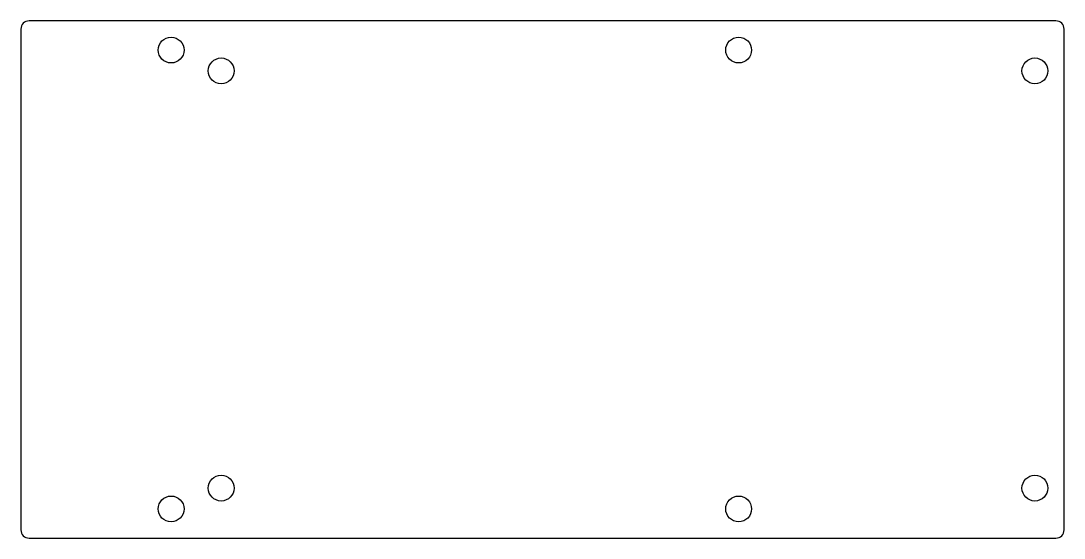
# Model space of a CAD drawing. Header units: millimetres. Extents: x 0 to 250, y 0 to 124.
import ezdxf

# ---------------------------------------------------------------- set-up
doc = ezdxf.new("R2010")
doc.units = ezdxf.units.MM

msp = doc.modelspace()

# ---------------------------------------------------------------- linework, layer by layer
at = {"color": 7, "linetype": 'Continuous', "lineweight": 25}
for p, q in [((248, 124), (2, 124)), ((0, 122), (0, 2)), ((250, 2), (250, 122)), ((2, 0), (248, 0))]:
    msp.add_line(p, q, dxfattribs=at)
for centre in [(36, 117), (172, 117), (48, 112), (243, 112), (48, 12), (243, 12), (36, 7), (172, 7)]:
    msp.add_circle(centre, 3.1, dxfattribs=at)
for centre, start, end in [((2, 122), 90, 180), ((248, 122), 0, 90), ((2, 2), 180, 270), ((248, 2), 270, 0)]:
    msp.add_arc(centre, 2, start, end, dxfattribs=at)

doc.saveas('drawing.dxf')
